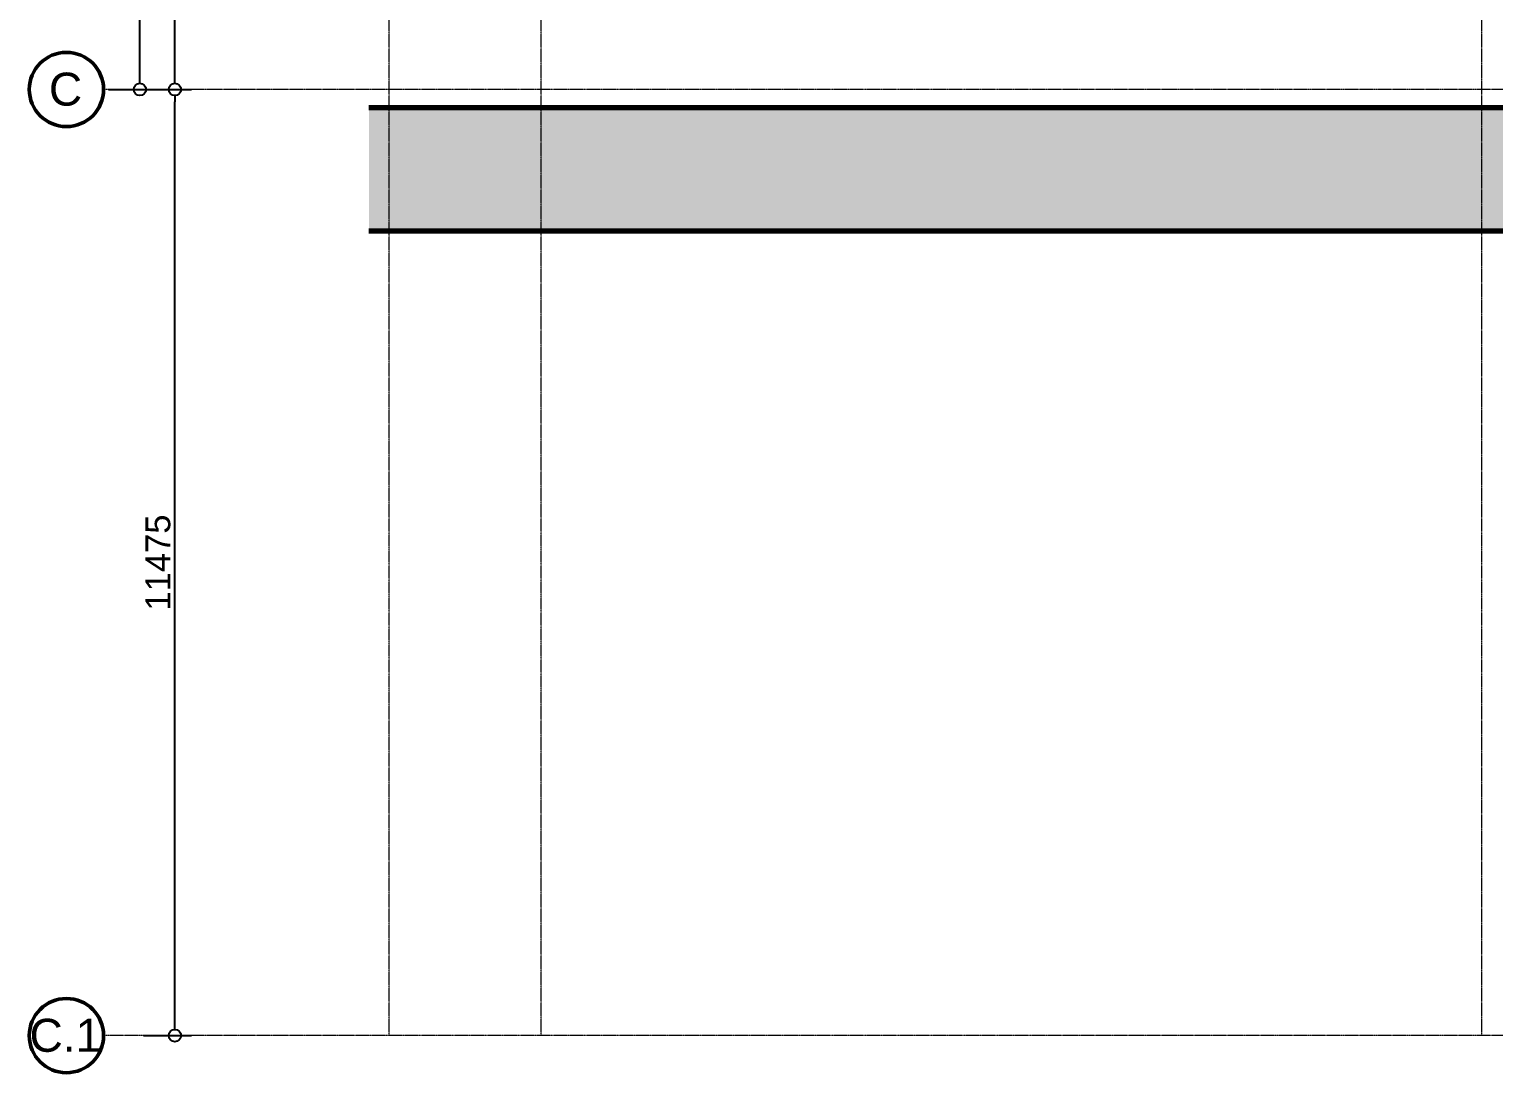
# Model space of a CAD drawing. Header units: millimetres. Extents: x -853488 to -774597, y -17231 to 22435.
# Drawn here: x -853488 to -835737, y -16246 to -3591 of the extents above; entities that cross this region are included whole.
import ezdxf

# ---------------------------------------------------------------- set-up
doc = ezdxf.new("R2010")
doc.units = ezdxf.units.MM
doc.linetypes.add('DPA_Grid _ Level 100', pattern=[10, 5.5, -1.6, 1.3, -1.6])
for name, color, linetype, lineweight in [('A-ANNO-DIMS', 1, 'Continuous', 9), ('A-WALL', 5, 'Continuous', 35), ('A-WALL-PATT', 1, 'Continuous', 35), ('S-GRID', 251, 'Continuous', 9), ('S-GRID-IDEN', 3, 'Continuous', 50), ('WALL-E', 2, 'Continuous', 35)]:
    doc.layers.add(name, color=color, linetype=linetype, lineweight=lineweight)
doc.styles.add('Arial', font='arial.ttf', dxfattribs={"height": 400})
doc.styles.add('Arial_2', font='arial.ttf', dxfattribs={"height": 300})
doc.dimstyles.new('DPA-DIM-3_0_C-C', dxfattribs={"dimscale": 304.8, "dimtxt": 306.07782, "dimasz": 0.492126, "dimexe": 0.656168, "dimexo": 0.0625, "dimgap": 0.164042, "dimtad": 1, "dimdec": 0, "dimzin": 0, "dimdsep": 46, "dimtxsty": 'Arial_2', "dimblk1": 'DOTBLANK', "dimblk2": 'DOTBLANK', "dimsah": 1, "dimcen": 0.09, "dimdle": 0.656168, "dimadec": 8, "dimazin": 0, "dimtfac": 1, "dimtdec": 4, "dimtix": 1, "dimtmove": 0, "dimatfit": 3, "dimfxl": 1.312336, "dimfxlon": 1, "dimtvp": 1, "dimtolj": 1, "dimtzin": 0, "dimarcsym": 2})

# ---------------------------------------------------------------- blocks, each defined once
blk = doc.blocks.new('Grid - 100 Scale-2291345-4261-01 ENLARGED UPPER PLATFORM LEVEL - REFLECTED CEILING PLAN - SHEET 2')
at = {"layer": 'S-GRID-IDEN'}
blk.add_circle((0, 0), 4.5, dxfattribs=at)
blk = doc.blocks.new('_DotBlank')
at = {"color": 0, "linetype": 'ByBlock', "lineweight": -2}
blk.add_line((-0.5, 0), (-1, 0), dxfattribs=at)
blk.add_circle((0, 0), 0.5, dxfattribs=at)
blk = doc.blocks.new('*D1758')
at = {"layer": 'A-ANNO-DIMS', "color": 0, "lineweight": -2, "transparency": 16777216}
for p, q in [((-50846, 8615), (-50265, 8615)), ((-50465, -7750), (-50465, 8465)), ((-50846, -7900), (-50265, -7900))]:
    blk.add_line(p, q, dxfattribs=at)
at = {"layer": 'Defpoints', "color": 0, "transparency": 16777216}
for p in [(-50865, 8615), (-50465, 8615), (-50865, -7900)]:
    blk.add_point(p, dxfattribs=at)
at = {"layer": 'A-ANNO-DIMS', "color": 0, "lineweight": -2, "transparency": 16777216, "xscale": 150, "yscale": 150, "zscale": 150}
for p, rotation in [((-50465, 8615), 90), ((-50465, -7900), 270)]:
    blk.add_blockref('_DotBlank', p, dxfattribs=dict(at, rotation=rotation))
at = {"layer": 'A-ANNO-DIMS', "color": 0, "transparency": 16777216, "insert": (-50668, 357), "char_height": 300, "width": 1384.41, "attachment_point": 5, "rotation": 90, "style": 'Arial_2'}
blk.add_mtext('\\A1;16515', dxfattribs=at)
blk = doc.blocks.new('*D1759')
at = {"layer": 'A-ANNO-DIMS', "color": 0, "lineweight": -2, "transparency": 16777216}
for p, q in [((-50422, -7900), (-49841, -7900)), ((-50041, -19225), (-50041, -8050)), ((-50422, -19375), (-49841, -19375))]:
    blk.add_line(p, q, dxfattribs=at)
at = {"layer": 'Defpoints', "color": 0, "transparency": 16777216}
for p in [(-50441, -7900), (-50041, -7900), (-50441, -19375)]:
    blk.add_point(p, dxfattribs=at)
at = {"layer": 'A-ANNO-DIMS', "color": 0, "lineweight": -2, "transparency": 16777216, "xscale": 150, "yscale": 150, "zscale": 150}
for p, rotation in [((-50041, -7900), 90), ((-50041, -19375), 270)]:
    blk.add_blockref('_DotBlank', p, dxfattribs=dict(at, rotation=rotation))
at = {"layer": 'A-ANNO-DIMS', "color": 0, "transparency": 16777216, "insert": (-50245, -13638), "char_height": 300, "width": 1384.41, "attachment_point": 5, "rotation": 90, "style": 'Arial_2'}
blk.add_mtext('\\A1;11475', dxfattribs=at)
blk = doc.blocks.new('*D1760')
at = {"layer": 'A-ANNO-DIMS', "color": 0, "lineweight": -2, "transparency": 16777216}
for p, q in [((-50422, 0), (-49841, 0)), ((-50041, -7750), (-50041, -150)), ((-50422, -7900), (-49841, -7900))]:
    blk.add_line(p, q, dxfattribs=at)
at = {"layer": 'Defpoints', "color": 0, "transparency": 16777216}
for p in [(-50441, 0), (-50041, 0), (-50441, -7900)]:
    blk.add_point(p, dxfattribs=at)
at = {"layer": 'A-ANNO-DIMS', "color": 0, "lineweight": -2, "transparency": 16777216, "xscale": 150, "yscale": 150, "zscale": 150}
for p, rotation in [((-50041, 0), 90), ((-50041, -7900), 270)]:
    blk.add_blockref('_DotBlank', p, dxfattribs=dict(at, rotation=rotation))
at = {"layer": 'A-ANNO-DIMS', "color": 0, "transparency": 16777216, "insert": (-50245, -3950), "char_height": 300, "width": 1107.53, "attachment_point": 5, "rotation": 90, "style": 'Arial_2'}
blk.add_mtext('\\A1;7900', dxfattribs=at)
blk = doc.blocks.new('*U1666')
at = {"layer": 'S-GRID', "linetype": 'DPA_Grid _ Level 100'}
for p, q in [((-47445, -19375), (-47445, 17167.1)), ((-45600, -19375), (-45600, 17167.1)), ((-34200, -19375), (-34200, 17167.1)), ((22800, -7900), (-50905.4, -7900)), ((22800, -19375), (-50905.4, -19375))]:
    blk.add_line(p, q, dxfattribs=at)
at = {"layer": 'S-GRID-IDEN', "xscale": 99.99999999999993, "yscale": 99.99999999999993, "zscale": 99.99999999999993, "rotation": 89.9999999999998}
for p in [(-51355.4, -7900), (-51355.4, -19375)]:
    blk.add_blockref('Grid - 100 Scale-2291345-4261-01 ENLARGED UPPER PLATFORM LEVEL - REFLECTED CEILING PLAN - SHEET 2', p, dxfattribs=at)
at = {"layer": 'S-GRID-IDEN', "lineweight": 9, "char_height": 400, "attachment_point": 1, "style": 'Arial'}
for s, insert, width in [('C', (-51568.1, -7696.1), 489.029), ('C.1', (-51803.1, -19171.1), 1058.227)]:
    blk.add_mtext(s, dxfattribs=dict(at, insert=insert, width=width))
at = {"layer": 'A-ANNO-DIMS'}
for base, p1, p2, override, picture, middle in [((-50465, 8615), (-50865, -7900), (-50865, 8615), {"dimpost": '<>', "dimfxl": 16515.002991}, '*D1758', (-50668.1, 357.5)), ((-50041.4, 0), (-50441.4, -7900), (-50441.4, 0), {"dimpost": '<>', "dimfxl": 7900.002995}, '*D1760', (-50244.6, -3950)), ((-50041.4, -7900), (-50441.4, -19375), (-50441.4, -7900), {"dimpost": '<>', "dimfxl": 11474.997005}, '*D1759', (-50244.6, -13637.5))]:
    dim = blk.add_linear_dim(base=base, p1=p1, p2=p2, angle=90, dimstyle='DPA-DIM-3_0_C-C', override=override, dxfattribs=at)
    dim.commit()
    dim.dimension.update_dxf_attribs({"geometry": picture, "text_midpoint": middle})

msp = doc.modelspace()

# ---------------------------------------------------------------- hatches: boundary and pattern name
at = {"layer": 'A-WALL-PATT', "lineweight": 9}
h = msp.add_hatch(dxfattribs=at)
h.set_pattern_fill('FP_1', color=256, style=0, pattern_type=2)
h.set_pattern_definition([(50, (0, 0), (728.7365, -63.75582), [76.2, -838.2]), (355, (0, 0), (-140.9716, 764.2276), [60.96, -670.56]), (100.451, (60.7, -5.3), (587.77, 700.46675), [64.76, -712.36]), (46.184, (0, 203.2), (1084.3162, -168.171), [114.3, -1257.3]), (96.636, (90.4, 189.2), (949.6099, 989.7098), [97.14, -1068.54]), (351.184, (0, 203.2), (949.6206, 989.7012), [91.44, -1005.84]), (21, (101.6, 152.4), (606.45787, -409.06057), [76.2, -838.2]), (326, (101.6, 152.4), (247.20834, 736.7529), [60.96, -670.56]), (71.451, (152.14, 118.3), (853.66825, 327.6855), [64.76, -712.36]), (37.5, (0, 0), (12.35469, 338.22012), [33.528, -628.904, 33.528, -647.192, -673.1]), (37.5, (0, 0), (12.35469, 338.22012), [-1343.152, 33.528, -639.572]), (7.5, (0, 0), (267.27887, 400.72213), [33.528, -354.584, 33.528, -613.664, -256.54]), (7.5, (0, 0), (267.27887, 400.72213), [-1035.304, 33.528, -223.012]), (327.5, (-226.57, 0), (542.36333, -22.915345), [33.528, -220.472, 33.528, -758.952, -1051.56]), (327.5, (-226.57, 0), (542.36333, -22.915345), [-1046.48, 33.528, -1018.032]), (317.5, (-328.17, 0), (592.51696, 101.7071), [33.528, -296.672, 33.528, -492.76, -746.76]), (317.5, (-328.17, 0), (592.51696, 101.7071), [-856.488, 33.528, -713.232])])
h.paths.add_polyline_path([(-778775, -6041), (-778775, -4541), (-849372, -4541), (-849372, -6041), (-814074, -6041)])

# ---------------------------------------------------------------- linework, layer by layer
at = {"layer": 'A-WALL', "color": 7, "lineweight": 70}
for p, q in [((-849372, -4541), (-778775, -4541)), ((-778775, -6041), (-849372, -6041))]:
    msp.add_line(p, q, dxfattribs=at)
at = {"layer": 'WALL-E'}
for p, q in [((-778775, -4541), (-849372, -4541)), ((-849372, -4541), (-778775, -4541)), ((-778775, -6041), (-849372, -6041)), ((-849372, -6041), (-778775, -6041))]:
    msp.add_line(p, q, dxfattribs=at)

# ---------------------------------------------------------------- block references
msp.add_blockref('*U1666', (-801682, 3579))

doc.saveas('drawing.dxf')
